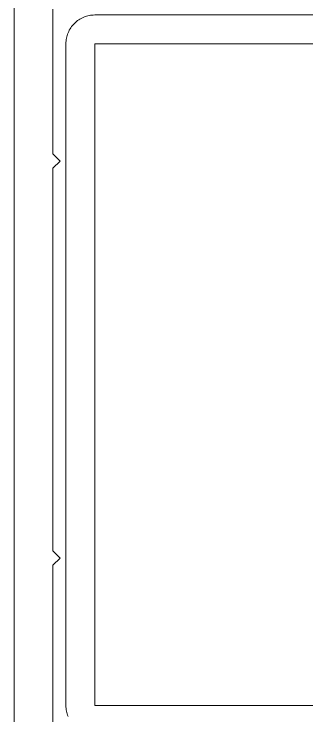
# Model space of a CAD drawing. Header units: centimetres. Extents: x 16433 to 114398, y -50094 to -12305.
# Drawn here: x 66731.339 to 66733.372, y -38602.259 to -38597.38 of the extents above; entities that cross this region are included whole.
import ezdxf

# ---------------------------------------------------------------- set-up
doc = ezdxf.new("R2010")
doc.units = ezdxf.units.CM
doc.header["$LTSCALE"] = 0.5
doc.layers.get('0').update_dxf_attribs({"linetype": 'CONTINUOUS'})
doc.layers.add('0-Coupe A.3', color=7, linetype='CONTINUOUS')

# ---------------------------------------------------------------- blocks, each defined once
blk = doc.blocks.new('Groupe-369-1')
at = {"color": 7, "linetype": 'Continuous', "lineweight": 5}
for points in [[(10405.8733, -46992.2439, 0), (10396.5392, -46994.0116, 0)], [(10404.9093, -46992.1516, 0), (10403.7155, -46992.3777, 0), (10403.6571, -46992.3379, 0), (10403.6173, -46992.3963, 0), (10401.0037, -46992.8913, 0), (10400.9453, -46992.8514, 0), (10400.9055, -46992.9099, 0), (10399.918, -46993.0969, 0)], [(10399.2335, -46989.2674, 0), (10399.9034, -46992.8045, 0), (10399.9054, -46992.8141, 0), (10399.908, -46992.8236, 0), (10399.911, -46992.8329, 0), (10399.9144, -46992.8421, 0), (10399.9183, -46992.8511, 0), (10399.9226, -46992.8599, 0), (10399.9274, -46992.8685, 0), (10399.9326, -46992.8769, 0), (10399.9382, -46992.8849, 0), (10399.9441, -46992.8927, 0), (10399.9505, -46992.9002, 0), (10399.9572, -46992.9074, 0), (10399.9642, -46992.9142, 0), (10399.9716, -46992.9207, 0), (10399.9793, -46992.9268, 0), (10399.9872, -46992.9326, 0), (10399.9955, -46992.9379, 0), (10400.004, -46992.9428, 0), (10400.0127, -46992.9473, 0), (10400.0217, -46992.9514, 0), (10400.0308, -46992.955, 0), (10400.0401, -46992.9581, 0), (10400.0495, -46992.9608, 0), (10400.0591, -46992.9631, 0), (10400.0687, -46992.9648, 0), (10400.0785, -46992.9661, 0), (10400.0882, -46992.9669, 0), (10400.098, -46992.9673, 0), (10400.1079, -46992.9671, 0), (10400.1177, -46992.9665, 0), (10400.1274, -46992.9654, 0), (10400.1371, -46992.9638, 0), (10404.6568, -46992.1079, 0), (10404.6664, -46992.1058, 0), (10404.6758, -46992.1033, 0), (10404.6852, -46992.1003, 0), (10404.6944, -46992.0968, 0), (10404.7034, -46992.0929, 0), (10404.7122, -46992.0886, 0), (10404.7208, -46992.0838, 0), (10404.7291, -46992.0787, 0)]]:
    blk.add_polyline3d(points, dxfattribs=at)
blk.add_3dface([(10404.6195, -46991.9114), (10400.0999, -46992.7673), (10399.43, -46989.2302), (10403.9497, -46988.3742)], dxfattribs=at)

msp = doc.modelspace()

# ---------------------------------------------------------------- block references
at = {"layer": '0-Coupe A.3', "color": 7, "rotation": 259.2764052561336}
msp.add_blockref('Groupe-369-1', (114839.1566, -37123.1143), dxfattribs=at)

doc.saveas('drawing.dxf')
